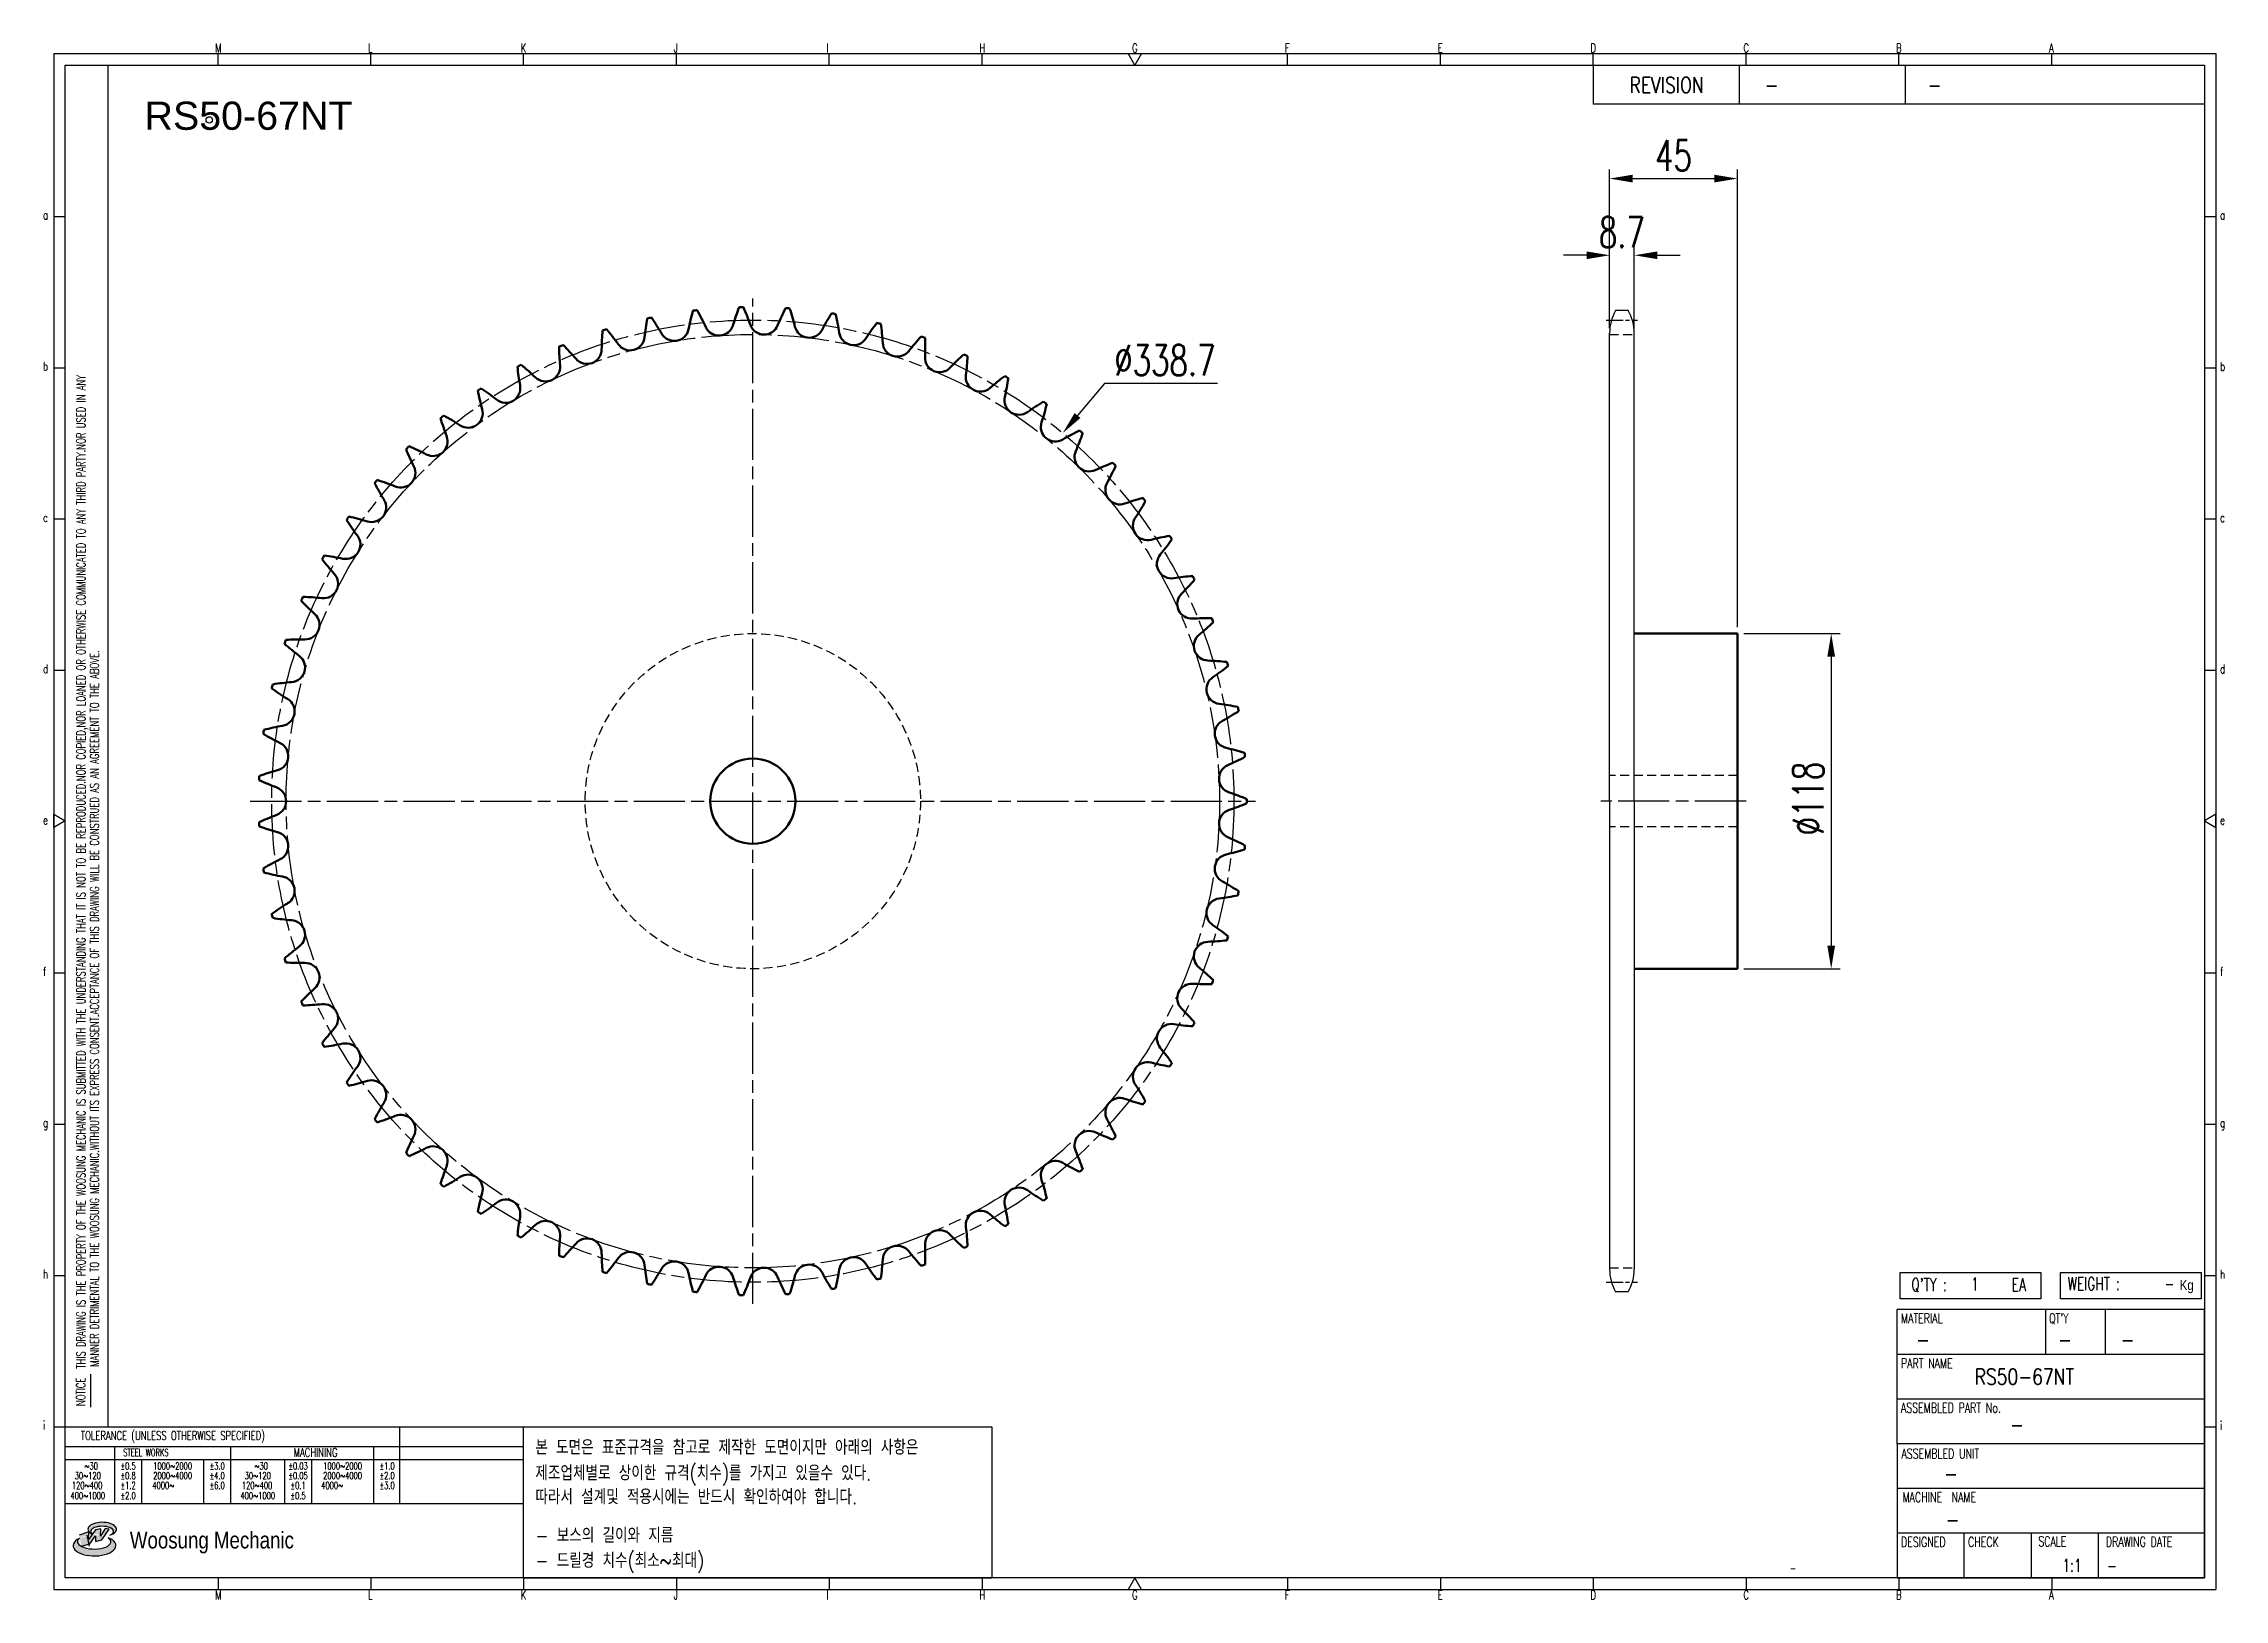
# Model space of a CAD drawing. Header units: millimetres. Extents: x 8306 to 9073, y 4748 to 5296.
import ezdxf
from ezdxf.enums import TextEntityAlignment as Align

# ---------------------------------------------------------------- set-up
doc = ezdxf.new("R2010")
doc.units = ezdxf.units.MM
for name, pattern in [('AM_ISO08W050', [18, 12, -1.5, 3, -1.5]), ('AM_ISO08W050x2', [9, 6, -0.75, 1.5, -0.75]), ('HIDDEN', [9.525, 6.35, -3.175])]:
    doc.linetypes.add(name, pattern=pattern)
for name, color, linetype, lineweight in [('20', 7, 'Continuous', 50), ('22', 30, 'AM_ISO08W050', 25), ('23', 40, 'AM_ISO08W050', 25), ('VIS', 7, 'Continuous', 50)]:
    doc.layers.add(name, color=color, linetype=linetype, lineweight=lineweight)
for name, color, linetype in [('HL', 2, 'HIDDEN'), ('S-DIM', 7, 'Continuous'), ('TITLE', 7, 'Continuous'), ('도면레이아웃', 7, 'Continuous')]:
    doc.layers.add(name, color=color, linetype=linetype)
doc.styles.add('HAN', font='ROMANS.shx', dxfattribs={"width": 0.7, "bigfont": 'whgtxt.shx'})
doc.styles.add('HKD_ST2', font='romans.shx', dxfattribs={"width": 0.7, "height": 4, "bigfont": '@extfont2.shx'})
doc.styles.add('HSG', font='SIMPLEX.shx', dxfattribs={"width": 0.7, "bigfont": 'HSG.shx'})
doc.styles.add('ROMANS', font='romans.shx', dxfattribs={"width": 0.7, "bigfont": 'whgtxt.shx'})
doc.styles.add('SLDTEXTSTYLE4', font='arial.ttf', dxfattribs={"width": 0.8})
doc.styles.get("Standard").update_dxf_attribs({"font": 'arial.ttf'})
doc.dimstyles.new('APP23', dxfattribs={"dimscale": 4.5, "dimtxt": 2.4, "dimasz": 1.8, "dimexe": 0.7, "dimexo": 0.5, "dimgap": 0.6, "dimtad": 1, "dimtoh": 1, "dimdec": 1, "dimrnd": 0.01, "dimzin": 9, "dimdsep": 46, "dimtxsty": 'HSG', "dimcen": 0, "dimclrd": 1, "dimclre": 1, "dimclrt": 256, "dimazin": 2, "dimtp": 1, "dimtm": 1, "dimtfac": 0.5, "dimtdec": 1, "dimtix": 1, "dimtofl": 0, "dimtmove": 0, "dimatfit": 3, "dimfxl": 0, "dimtvp": 1, "dimtolj": 2, "dimlwd": -1, "dimlwe": -1, "dimarcsym": 0})

# ---------------------------------------------------------------- blocks, each defined once
blk = doc.blocks.new('SUYWSHJH')
at = {"layer": '도면레이아웃'}
h = blk.add_hatch(color=10, dxfattribs=at)
h.paths.add_polyline_path([(1.544, 35.177), (1.554, 34.966), (1.779, 35.034), (2.054, 35.422), (1.908, 35.446), (1.728, 35.167), (1.741, 35.439), (1.547, 35.405), (1.292, 35.041), (1.295, 35.33), (0.943, 35.208), (1.03, 34.8), (1.336, 34.885)])
edge = h.paths.add_edge_path()
edge.add_ellipse((1.795, 35.421), major_axis=(-0.53, 0), ratio=0.487785, start_angle=122.36065, end_angle=403.39574)
edge.add_line((1.411, 35.244), (1.419, 35.261))
edge.add_ellipse((1.798, 35.344), major_axis=(-0.423, 0), ratio=0.444396, start_angle=131.58977, end_angle=386.19408, ccw=False)
edge = h.paths.add_edge_path()
edge.add_ellipse((1.512, 34.815), major_axis=(-0.793, 0), ratio=0.480113, start_angle=314.67633, end_angle=590.85213)
edge.add_ellipse((1.501, 34.958), major_axis=(-0.62, 0), ratio=0.43311, start_angle=331.7024, end_angle=574.42495, ccw=False)
for p, q in [((0, 90.118), (80.15, 90.118)), ((0, 90.118), (0, 33.191)), ((6.089, 89.693), (6.089, 90.118)), ((11.753, 89.693), (11.753, 90.118)), ((17.418, 89.693), (17.418, 90.118)), ((23.082, 89.693), (23.082, 90.118)), ((28.746, 89.693), (28.746, 90.118)), ((34.411, 89.693), (34.411, 90.118)), ((45.739, 89.693), (45.739, 90.118)), ((51.404, 89.693), (51.404, 90.118)), ((57.068, 89.693), (57.068, 90.118)), ((62.732, 89.693), (62.732, 90.118)), ((68.397, 89.693), (68.397, 90.118)), ((74.061, 89.693), (74.061, 90.118)), ((80.15, 90.118), (80.15, 33.191)), ((0, 84.085), (0.425, 84.085)), ((79.725, 84.085), (80.15, 84.085)), ((0, 78.478), (0.425, 78.478)), ((79.725, 78.478), (80.15, 78.478)), ((0, 72.87), (0.425, 72.87)), ((79.725, 72.87), (80.15, 72.87)), ((0, 67.262), (0.425, 67.262)), ((79.725, 67.262), (80.15, 67.262)), ((0, 56.047), (0.425, 56.047)), ((79.725, 56.047), (80.15, 56.047)), ((0, 50.439), (0.425, 50.439)), ((79.725, 50.439), (80.15, 50.439)), ((0, 44.832), (0.425, 44.832)), ((79.725, 44.832), (80.15, 44.832)), ((1.377, 39.947), (1.377, 41.174)), ((0, 39.224), (0.425, 39.224)), ((79.725, 39.224), (80.15, 39.224)), ((0, 33.191), (80.15, 33.191)), ((6.089, 33.616), (6.089, 33.191)), ((11.753, 33.616), (11.753, 33.191)), ((17.418, 33.616), (17.418, 33.191)), ((23.082, 33.616), (23.082, 33.191)), ((28.746, 33.616), (28.746, 33.191)), ((34.411, 33.616), (34.411, 33.191)), ((45.739, 33.616), (45.739, 33.191)), ((51.404, 33.616), (51.404, 33.191)), ((57.068, 33.616), (57.068, 33.191)), ((62.732, 33.616), (62.732, 33.191)), ((68.397, 33.616), (68.397, 33.191)), ((74.061, 33.616), (74.061, 33.191))]:
    blk.add_line(p, q)
at = {"color": 2}
for p, q in [((2.017, 39.224), (2.017, 89.693)), ((0.425, 39.224), (17.418, 39.224)), ((12.816, 39.224), (12.816, 36.382)), ((17.418, 33.616), (17.418, 39.224)), ((0.425, 38.487), (17.418, 38.487)), ((0.425, 38.012), (17.418, 38.012)), ((2.257, 38.487), (2.257, 36.382)), ((3.257, 38.012), (3.257, 36.382)), ((5.557, 38.012), (5.557, 36.382)), ((6.557, 38.5), (6.557, 36.382)), ((8.557, 38.012), (8.557, 36.382)), ((9.557, 38.026), (9.557, 36.382)), ((11.857, 38.487), (11.857, 36.382)), ((0.425, 36.382), (17.418, 36.382))]:
    blk.add_line(p, q, dxfattribs=at)
at = {"color": 6, "ltscale": 0.5}
for p, q in [((57.068, 89.693), (57.068, 88.246)), ((62.47, 89.693), (62.47, 88.246)), ((68.635, 89.693), (68.635, 88.246)), ((79.725, 88.246), (57.068, 88.246)), ((68.336, 38.59), (68.336, 43.563)), ((79.725, 43.563), (68.336, 43.563)), ((73.827, 43.563), (73.827, 41.905)), ((76.037, 43.563), (76.037, 41.905)), ((79.725, 38.59), (79.725, 43.563)), ((79.725, 41.905), (68.336, 41.905)), ((79.725, 40.248), (68.336, 40.248)), ((68.336, 38.59), (68.336, 33.616)), ((79.725, 38.59), (68.336, 38.59)), ((79.725, 33.616), (79.725, 38.59)), ((79.725, 36.932), (68.336, 36.932)), ((79.725, 35.274), (68.336, 35.274)), ((70.822, 33.616), (70.822, 35.274)), ((73.309, 33.616), (73.309, 35.274)), ((75.796, 33.616), (75.796, 35.274)), ((68.336, 33.616), (79.725, 33.616))]:
    blk.add_line(p, q, dxfattribs=at)
for points in [[(40.075, 89.693), (39.83, 90.118), (40.32, 90.118)], [(0.425, 89.693), (79.725, 89.693), (79.725, 33.616), (0.425, 33.616)], [(0.425, 61.679), (0, 61.433), (0, 61.924)], [(79.725, 61.679), (80.15, 61.433), (80.15, 61.924)], [(40.075, 33.616), (39.83, 33.191), (40.32, 33.191)]]:
    blk.add_lwpolyline(points, close=True)
at = {"layer": 'TITLE', "color": 20}
for p, q in [((68.449, 43.961), (68.449, 44.936)), ((68.449, 44.936), (73.654, 44.936)), ((73.654, 44.936), (73.654, 43.961)), ((74.39, 43.961), (74.39, 44.936)), ((74.39, 44.936), (79.595, 44.936)), ((79.595, 44.936), (79.595, 43.961)), ((73.654, 43.961), (68.449, 43.961)), ((79.595, 43.961), (74.39, 43.961))]:
    blk.add_line(p, q, dxfattribs=at)
at = {"layer": '도면레이아웃'}
for p, q in [((1.295, 35.33), (0.943, 35.208)), ((1.03, 34.8), (1.336, 34.885)), ((1.224, 35.208), (1.311, 34.8)), ((1.224, 35.208), (1.224, 35.208)), ((1.547, 35.405), (1.292, 35.041)), ((1.292, 35.041), (1.295, 35.33)), ((1.336, 34.885), (1.544, 35.177)), ((1.419, 35.261), (1.411, 35.244)), ((1.544, 35.177), (1.554, 34.966)), ((1.741, 35.439), (1.547, 35.405)), ((1.554, 34.966), (1.779, 35.034)), ((1.908, 35.446), (1.728, 35.167)), ((1.728, 35.167), (1.741, 35.439)), ((1.779, 35.034), (2.054, 35.422)), ((2.054, 35.422), (1.908, 35.446))]:
    blk.add_line(p, q, dxfattribs=at)
for centre, major_axis, ratio, start_param, end_param in [((1.795, 35.421), (-0.53, 0), 0.487785, 2.135596, 7.040584), ((1.512, 34.815), (-0.793, 0), 0.480113, 5.492138, 10.312315), ((1.501, 34.958), (-0.62, 0), 0.43311, 5.789299, 10.025607), ((1.798, 35.344), (-0.423, 0), 0.444396, 2.296675, 6.740358)]:
    blk.add_ellipse(centre, major_axis=major_axis, ratio=ratio, start_param=start_param, end_param=end_param, dxfattribs=at)
at = {"color": 4, "style": 'HKD_ST2', "width": 0.7}
for s, p in [('M', (5.988, 90.164)), ('L', (11.652, 90.164)), ('K', (17.316, 90.164)), ('J', (22.981, 90.164)), ('I', (28.645, 90.164)), ('H', (34.309, 90.164)), ('G', (39.974, 90.164)), ('F', (45.638, 90.164)), ('E', (51.302, 90.164)), ('D', (56.967, 90.164)), ('C', (62.631, 90.164)), ('B', (68.295, 90.164)), ('A', (73.96, 90.164)), ('a', (-0.395, 83.976)), ('a', (80.305, 83.97)), ('b', (-0.395, 78.368)), ('b', (80.305, 78.362)), ('c', (-0.395, 72.76)), ('c', (80.305, 72.754)), ('d', (-0.395, 67.153)), ('d', (80.305, 67.147)), ('e', (-0.395, 61.545)), ('e', (80.305, 61.539)), ('f', (-0.395, 55.937)), ('f', (80.305, 55.931)), ('g', (-0.395, 50.33)), ('g', (80.305, 50.324)), ('h', (-0.395, 44.722)), ('h', (80.305, 44.716)), ('i', (-0.395, 39.114)), ('i', (80.305, 39.108)), ('M', (5.988, 32.824)), ('L', (11.652, 32.824)), ('K', (17.316, 32.824)), ('J', (22.981, 32.824)), ('I', (28.645, 32.824)), ('H', (34.309, 32.824)), ('G', (39.974, 32.824)), ('F', (45.638, 32.824)), ('E', (51.302, 32.824)), ('D', (56.967, 32.824)), ('C', (62.631, 32.824)), ('B', (68.295, 32.824)), ('A', (73.96, 32.824))]:
    blk.add_text(s, height=0.326, dxfattribs=at).set_placement(p)
for s, height, style, width, p in [('REVISION', 0.5806, 'HAN', 0.8, (58.415, 88.664)), ('-', 0.581, 'HAN', 0.8, (63.426, 88.664)), ('-', 0.581, 'HAN', 0.8, (69.468, 88.664)), ("Q'TY : ", 0.4746, 'HKD_ST2', 0.7, (68.857, 44.253)), ('1', 0.475, 'HKD_ST2', 0.7, (71.071, 44.275)), ('EA', 0.4746, 'HKD_ST2', 0.7, (72.578, 44.253)), ('WEIGHT : ', 0.4746, 'HKD_ST2', 0.7, (74.65, 44.286)), ('-', 0.581, 'HAN', 0.8, (69.029, 42.157)), ('-', 0.581, 'HAN', 0.8, (74.289, 42.157)), ('-', 0.581, 'HAN', 0.8, (76.623, 42.157)), ('-', 0.581, 'HAN', 0.8, (72.515, 39.013)), ('-', 0.581, 'HAN', 0.8, (70.067, 37.189)), ('-', 0.581, 'HAN', 0.8, (70.126, 35.48)), ('1:1', 0.4746, 'HKD_ST2', 0.7, (74.458, 33.848)), ('-', 0.475, 'HKD_ST2', 0.7, (76.112, 33.837))]:
    blk.add_text(s, height=height, dxfattribs=dict(style=style, width=width)).set_placement(p)
at = {"color": 6, "style": 'HKD_ST2', "width": 0.7}
for s, p in [(' THIS DRAWING IS THE PROPERTY OF THE WOOSUNG MECHANIC IS SUBMITTED WITH THE UNDERSTANDING THAT IT IS NOT TO BE REPRODUCED.NOR COPIED,NOR LOANED OR OTHERWISE COMMUNICATED TO ANY THIRD PARTY.NOR USED IN ANY', (1.173, 41.217)), ('MANNER DETRIMENTAL TO THE WOOSUNG MECHANIC.WITHOUT ITS EXPRESS CONSENT.ACCEPTANCE OF THIS DRAWING WILL BE CONSTRUED AS AN AGREEMENT TO THE ABOVE.', (1.672, 41.447))]:
    blk.add_text(s, height=0.326266, rotation=90, dxfattribs=at).set_placement(p)
at = {"style": 'HKD_ST2', "width": 0.7}
blk.add_text('-', height=0.475, dxfattribs=at).set_placement((78.613, 44.286), align=Align.RIGHT)
at = {"color": 4, "style": 'HKD_ST2', "width": 0.7}
for s, height, p in [('MATERIAL', 0.3651, (68.474, 43.425)), ("QT'Y", 0.3651, (73.965, 43.425)), ('PART NAME', 0.3651, (68.474, 41.756)), ('ASSEMBLED PART No.', 0.36511, (68.474, 40.109)), ('ASSEMBLED UNIT', 0.36511, (68.49, 38.408)), ('MACHINE  NAME', 0.36511, (68.532, 36.794)), ('DESIGNED', 0.3651, (68.474, 35.136)), ('CHECK', 0.3651, (70.961, 35.136)), ('SCALE', 0.3651, (73.566, 35.153)), ('DRAWING DATE', 0.36511, (76.071, 35.141))]:
    blk.add_text(s, height=height, dxfattribs=at).set_placement(p, align=Align.TOP_LEFT)
at = {"style": 'HKD_ST2', "width": 0.7}
blk.add_text('NOTICE', height=0.3263, rotation=90, dxfattribs=at).set_placement((1.163, 39.988))
for s, height, style, width, p in [('TOLERANCE (UNLESS OTHERWISE SPECIFIED)', 0.32627, 'HKD_ST2', 0.7, (4.417, 38.896)), ('-', 0.326, 'ROMANS', 0.65, (64.469, 33.975))]:
    blk.add_text(s, height=height, dxfattribs=dict(style=style, width=width)).set_placement(p, align=Align.MIDDLE_CENTER)
at = {"color": 4, "style": 'HKD_ST2', "width": 0.7}
for s, height, p in [('STEEL WORKS', 0.26101, (3.416, 38.268)), ('MACHINING', 0.3263, (9.707, 38.27)), ('%%P0.5', 0.261, (2.757, 37.762)), ('%%P0.8', 0.261, (2.757, 37.411)), ('%%P3.0', 0.261, (6.057, 37.762)), ('%%P4.0', 0.261, (6.057, 37.411)), ('%%P0.03', 0.261, (9.057, 37.762)), ('%%P0.05', 0.261, (9.057, 37.411)), ('%%P1.0', 0.261, (12.357, 37.762)), ('%%P2.0', 0.261, (12.357, 37.411)), ('%%P1.2', 0.261, (2.757, 37.045)), ('%%P2.0', 0.261, (2.757, 36.67)), ('%%P6.0', 0.261, (6.057, 37.045)), ('%%P0.1', 0.261, (9.057, 37.045)), ('%%P0.5', 0.261, (9.057, 36.67)), ('%%P3.0', 0.261, (12.357, 37.045))]:
    blk.add_text(s, height=height, dxfattribs=at).set_placement(p, align=Align.MIDDLE)
for s, height, p in [('30%%126120', 0.261, (1.263, 37.411)), ('%%12630', 0.261, (1.389, 37.762)), ('2000%%1264000', 0.26101, (4.407, 37.411)), ('1000%%1262000', 0.26101, (4.407, 37.762)), ('30%%126120', 0.261, (7.563, 37.411)), ('%%12630', 0.261, (7.689, 37.762)), ('2000%%1264000', 0.26101, (10.707, 37.411)), ('1000%%1262000', 0.26101, (10.707, 37.762)), ('400%%1261000', 0.26101, (1.263, 36.67)), ('120%%126400', 0.26101, (1.237, 37.045)), ('4000%%126', 0.261, (4.061, 37.045)), ('400%%1261000', 0.26101, (7.563, 36.67)), ('120%%126400', 0.26101, (7.537, 37.045)), ('4000%%126', 0.261, (10.321, 37.045))]:
    blk.add_text(s, height=height, dxfattribs=at).set_placement(p, align=Align.MIDDLE_CENTER)
at = {"color": 1, "style": 'SLDTEXTSTYLE4', "width": 0.8}
blk.add_text('Woosung Mechanic', height=0.61957, dxfattribs=at).set_placement((2.822, 34.711))
at = {"layer": 'TITLE', "width": 0.8}
blk.add_text('Kg', height=0.3789, dxfattribs=at).set_placement((78.807, 44.286))
blk = doc.blocks.new('*D2')
at = {"layer": 'Defpoints', "color": 0, "transparency": 16777216}
for p in [(8664.58, 5158.76), (8446.45, 4899.66)]:
    blk.add_point(p, dxfattribs=at)
at = {"layer": 'S-DIM', "color": 1, "transparency": 16777216}
for p, q in [((8679.32, 5176.27), (8669.79, 5164.95)), ((8719.1, 5176.27), (8679.32, 5176.27))]:
    blk.add_line(p, q, dxfattribs=at)
blk.add_solid([(8668.76, 5165.82), (8670.82, 5164.08), (8664.58, 5158.76)], dxfattribs=at)
at = {"layer": 'S-DIM', "transparency": 16777216, "insert": (8700.56, 5184.37), "char_height": 10.8, "attachment_point": 5, "style": 'HSG'}
blk.add_mtext('\\A2;∅338.7', dxfattribs=at)
blk = doc.blocks.new('*D3')
at = {"layer": 'Defpoints', "color": 0, "transparency": 16777216}
for p in [(8865.76, 5221.34), (8857.06, 5193.47), (8865.76, 5193.47)]:
    blk.add_point(p, dxfattribs=at)
at = {"layer": 'S-DIM', "color": 1, "transparency": 16777216}
for p, q in [((8848.96, 5221.34), (8840.86, 5221.34)), ((8857.06, 5195.72), (8857.06, 5224.49)), ((8865.76, 5195.72), (8865.76, 5224.49)), ((8873.86, 5221.34), (8881.96, 5221.34))]:
    blk.add_line(p, q, dxfattribs=at)
for points in [[(8848.96, 5222.69), (8848.96, 5219.99), (8857.06, 5221.34)], [(8873.86, 5222.69), (8873.86, 5219.99), (8865.76, 5221.34)]]:
    blk.add_solid(points, dxfattribs=at)
at = {"layer": 'S-DIM', "transparency": 16777216, "insert": (8861.41, 5229.44), "char_height": 10.8, "attachment_point": 5, "style": 'HSG'}
blk.add_mtext('\\A2;8.7', dxfattribs=at)
blk = doc.blocks.new('*D4')
at = {"layer": 'Defpoints', "color": 0, "transparency": 16777216}
for p in [(8902.06, 5248.34), (8857.06, 5193.47), (8902.06, 5088.21)]:
    blk.add_point(p, dxfattribs=at)
at = {"layer": 'S-DIM', "color": 1, "transparency": 16777216}
for p, q in [((8857.06, 5195.72), (8857.06, 5251.49)), ((8902.06, 5090.46), (8902.06, 5251.49)), ((8865.16, 5248.34), (8893.96, 5248.34))]:
    blk.add_line(p, q, dxfattribs=at)
for points in [[(8865.16, 5249.69), (8865.16, 5246.99), (8857.06, 5248.34)], [(8893.96, 5249.69), (8893.96, 5246.99), (8902.06, 5248.34)]]:
    blk.add_solid(points, dxfattribs=at)
at = {"layer": 'S-DIM', "transparency": 16777216, "insert": (8879.56, 5256.44), "char_height": 10.8, "attachment_point": 5, "style": 'HSG'}
blk.add_mtext('\\A2;45', dxfattribs=at)
blk = doc.blocks.new('*D7')
at = {"layer": 'Defpoints', "color": 0, "transparency": 16777216}
for p in [(8902.06, 5088.21), (8902.06, 4970.21), (8935.07, 4970.21)]:
    blk.add_point(p, dxfattribs=at)
at = {"layer": 'S-DIM', "color": 1, "transparency": 16777216}
for p, q in [((8904.31, 5088.21), (8938.22, 5088.21)), ((8935.07, 5080.11), (8935.07, 4978.31)), ((8904.31, 4970.21), (8938.22, 4970.21))]:
    blk.add_line(p, q, dxfattribs=at)
for points in [[(8933.72, 5080.11), (8936.42, 5080.11), (8935.07, 5088.21)], [(8933.72, 4978.31), (8936.42, 4978.31), (8935.07, 4970.21)]]:
    blk.add_solid(points, dxfattribs=at)
at = {"layer": 'S-DIM', "transparency": 16777216, "insert": (8926.97, 5030.14), "char_height": 10.8, "attachment_point": 5, "rotation": 90, "style": 'HSG'}
blk.add_mtext('\\A2;%%c118', dxfattribs=at)

msp = doc.modelspace()

# ---------------------------------------------------------------- linework, layer by layer
for p, q in [((8863.64, 5201.86), (8859.19, 5201.86)), ((8857.06, 5029.21), (8857.06, 5193.93)), ((8865.76, 5029.21), (8865.76, 5193.93)), ((8857.06, 5029.21), (8857.06, 4864.49)), ((8865.76, 5029.21), (8865.76, 4864.49)), ((8863.64, 4856.56), (8859.19, 4856.56))]:
    msp.add_line(p, q)
at = {"color": 4}
msp.add_lwpolyline([(8474.83, 4809.04), (8639.67, 4809.04), (8639.67, 4755.79), (8474.83, 4755.79)], close=True, dxfattribs=at)
msp.add_circle((8364.19, 5268.96), 1.15)
for centre, start, end in [((8872.94, 5193.93), 150, 180), ((8849.89, 5193.93), 0, 30), ((8872.94, 4864.49), 180, 210), ((8849.89, 4864.49), 330, 0)]:
    msp.add_arc(centre, 15.87, start, end)
at = {"layer": '20'}
msp.add_circle((8555.51, 5029.21), 15, dxfattribs=at)
for centre, radius, start, end in [((8601.09, 5183.83), 84.12, 169.53321, 174.10448), ((8555.51, 5029.21), 173.92, 101.84739, 102.33171), ((8450.6, 5151.6), 84.12, 30.07463, 34.6459), ((8615.37, 5178.89), 84.12, 164.16007, 168.73134), ((8555.51, 5029.21), 173.92, 96.47426, 96.95858), ((8462.52, 5160.89), 84.12, 24.70149, 29.27277), ((8543.61, 5198.19), 5.13, 204.70149, 343.35821), ((8629.12, 5172.62), 84.12, 158.78694, 163.35821), ((8555.51, 5029.21), 173.92, 91.10113, 91.58544), ((8475.26, 5169.02), 84.12, 19.32836, 23.89963), ((8559.48, 5198.56), 5.13, 199.32836, 337.98507), ((8642.23, 5165.1), 84.12, 153.4138, 157.98507), ((8555.51, 5029.21), 173.92, 85.72799, 86.21231), ((8488.7, 5175.92), 84.12, 13.95522, 18.5265), ((8654.57, 5156.38), 84.12, 148.04067, 152.61194), ((8555.51, 5029.21), 173.92, 80.35486, 80.83917), ((8502.73, 5181.53), 84.12, 8.58209, 13.15336), ((8666.05, 5146.55), 84.12, 142.66753, 147.23881), ((8555.51, 5029.21), 173.92, 74.98172, 75.46604), ((8517.23, 5185.8), 84.12, 3.20896, 7.78023), ((8555.51, 5029.21), 173.92, 112.59366, 113.07798), ((8571.46, 5189.62), 84.12, 180.27947, 184.85075), ((8429.62, 5129.89), 84.12, 40.8209, 45.39217), ((8586.41, 5187.42), 84.12, 174.90634, 179.47761), ((8555.51, 5029.21), 173.92, 107.22053, 107.70484), ((8439.6, 5141.24), 84.12, 35.44776, 40.01903), ((8512.31, 5193), 5.13, 215.44776, 354.10448), ((8527.84, 5196.33), 5.13, 210.07463, 348.73134), ((8575.32, 5197.44), 5.13, 193.95522, 332.61194), ((8590.99, 5194.85), 5.13, 188.58209, 327.23881), ((8606.34, 5190.8), 5.13, 183.20896, 321.86567), ((8676.55, 5135.68), 84.12, 137.2944, 141.86567), ((8555.51, 5029.21), 173.92, 69.60859, 70.0929), ((8532.06, 5188.7), 84.12, 357.83582, 2.40709), ((8555.51, 5029.21), 173.92, 117.9668, 118.45111), ((8556.37, 5190.41), 84.12, 185.65261, 190.22388), ((8420.74, 5117.66), 84.12, 46.19403, 50.7653), ((8482.53, 5182.07), 5.13, 226.19403, 4.85075), ((8497.16, 5188.24), 5.13, 220.8209, 359.47761), ((8621.25, 5185.33), 5.13, 177.83582, 316.49254), ((8685.99, 5123.88), 84.12, 131.92126, 136.49254), ((8555.51, 5029.21), 173.92, 64.23545, 64.71977), ((8547.1, 5190.19), 84.12, 352.46269, 357.03396), ((8555.51, 5029.21), 173.92, 123.33993, 123.82425), ((8541.27, 5189.78), 84.12, 191.02574, 195.59701), ((8413.05, 5104.65), 84.12, 51.56716, 56.13844), ((8468.53, 5174.57), 5.13, 231.56716, 10.22388), ((8635.58, 5178.49), 5.13, 172.46269, 311.1194), ((8694.28, 5111.25), 84.12, 126.54813, 131.1194), ((8555.51, 5029.21), 173.92, 58.86232, 59.34664), ((8562.21, 5190.27), 84.12, 347.08955, 351.66082), ((8455.3, 5165.78), 5.13, 236.9403, 15.59701), ((8649.21, 5170.33), 5.13, 167.08955, 305.74627), ((8701.35, 5097.89), 84.12, 121.175, 125.74627), ((8577.26, 5188.94), 84.12, 341.71642, 346.28769), ((8555.51, 5029.21), 173.92, 53.48918, 53.9735), ((8555.51, 5029.21), 173.92, 128.71307, 129.19738), ((8526.3, 5187.74), 84.12, 196.39888, 200.97015), ((8406.61, 5090.98), 84.12, 56.9403, 61.51157), ((8662.01, 5160.94), 5.13, 161.71642, 300.37313), ((8707.14, 5083.93), 84.12, 115.80186, 120.37313), ((8592.12, 5186.2), 84.12, 336.34328, 340.91456), ((8555.51, 5029.21), 173.92, 48.11605, 48.60037), ((8555.51, 5029.21), 173.92, 134.0862, 134.57052), ((8511.58, 5184.31), 84.12, 201.77201, 206.34328), ((8401.48, 5076.76), 84.12, 62.31343, 66.88471), ((8442.95, 5155.8), 5.13, 242.31343, 20.97015), ((8673.88, 5150.39), 5.13, 156.34328, 295), ((8431.59, 5144.7), 5.13, 247.68657, 26.34328), ((8711.6, 5069.49), 84.12, 110.42873, 115), ((8606.66, 5182.08), 84.12, 330.97015, 335.54142), ((8555.51, 5029.21), 173.92, 42.74292, 43.22723), ((8421.32, 5132.59), 5.13, 253.0597, 31.71642), ((8555.51, 5029.21), 173.92, 139.45933, 139.94365), ((8497.25, 5179.52), 84.12, 207.14515, 211.71642), ((8397.71, 5062.13), 84.12, 67.68657, 72.25784), ((8684.71, 5138.77), 5.13, 150.97015, 289.62687), ((8714.69, 5054.7), 84.12, 105.05559, 109.62687), ((8555.51, 5029.21), 173.92, 37.36978, 37.8541), ((8555.51, 5029.21), 173.92, 144.83247, 145.31679), ((8483.43, 5173.4), 84.12, 212.51828, 217.08955), ((8395.32, 5047.21), 84.12, 73.0597, 77.63097), ((8694.4, 5126.19), 5.13, 145.59701, 284.25373), ((8620.75, 5176.62), 84.12, 325.59701, 330.16829), ((8412.23, 5119.57), 5.13, 258.43284, 37.08955), ((8716.37, 5039.68), 84.12, 99.68246, 104.25373), ((8634.27, 5169.86), 84.12, 320.22388, 324.79515), ((8555.51, 5029.21), 173.92, 31.99665, 32.48096), ((8555.51, 5029.21), 173.92, 150.2056, 150.68992), ((8470.25, 5166.02), 84.12, 217.89141, 222.46269), ((8394.34, 5032.13), 84.12, 78.43284, 83.00411), ((8702.87, 5112.76), 5.13, 140.22388, 278.8806), ((8404.4, 5105.76), 5.13, 263.80597, 42.46269), ((8716.65, 5024.57), 84.12, 94.30932, 98.8806), ((8647.1, 5161.87), 84.12, 314.85075, 319.42202), ((8555.51, 5029.21), 173.92, 26.62351, 27.10783), ((8555.51, 5029.21), 173.92, 155.57874, 156.06305), ((8457.81, 5157.43), 84.12, 223.26455, 227.83582), ((8394.77, 5017.03), 84.12, 83.80597, 88.37724), ((8710.04, 5098.59), 5.13, 134.85075, 273.50746), ((8397.9, 5091.27), 5.13, 269.1791, 47.83582), ((8715.51, 5009.5), 84.12, 88.93619, 93.50746), ((8659.12, 5152.71), 84.12, 309.47761, 314.04888), ((8555.51, 5029.21), 173.92, 21.25038, 21.7347), ((8555.51, 5029.21), 173.92, 160.95187, 161.43619), ((8446.23, 5147.72), 84.12, 228.63768, 233.20896), ((8396.62, 5002.03), 84.12, 89.1791, 93.75038), ((8715.86, 5083.82), 5.13, 129.47761, 268.13433), ((8392.78, 5076.24), 5.13, 274.55224, 53.20896), ((8712.96, 4994.61), 84.12, 83.56306, 88.13433), ((8670.23, 5142.47), 84.12, 304.10448, 308.67575), ((8555.51, 5029.21), 173.92, 15.87724, 16.36156), ((8555.51, 5029.21), 173.92, 166.32501, 166.80932), ((8435.62, 5136.97), 84.12, 234.01082, 238.58209), ((8399.86, 4987.27), 84.12, 94.55224, 99.12351), ((8720.27, 5068.56), 5.13, 124.10448, 262.76119), ((8389.09, 5060.8), 5.13, 279.92537, 58.58209), ((8709.03, 4980.02), 84.12, 78.18992, 82.76119), ((8680.33, 5131.23), 84.12, 298.73134, 303.30262), ((8555.51, 5029.21), 173.92, 10.50411, 10.98843), ((8555.51, 5029.21), 173.92, 171.69814, 172.18246), ((8426.05, 5125.26), 84.12, 239.38395, 243.95522), ((8404.47, 4972.88), 84.12, 99.92537, 104.49665), ((8723.23, 5052.96), 5.13, 118.73134, 257.38806), ((8386.86, 5045.07), 5.13, 285.29851, 63.95522), ((8703.74, 4965.86), 84.12, 72.81679, 77.38806), ((8689.33, 5119.09), 84.12, 293.35821, 297.92948), ((8555.51, 5029.21), 173.92, 5.13098, 5.61529), ((8555.51, 5029.21), 173.92, 177.07127, 177.55559), ((8417.63, 5112.72), 84.12, 244.75709, 249.32836), ((8410.41, 4958.98), 84.12, 105.29851, 109.86978), ((8724.72, 5037.15), 5.13, 113.35821, 252.01493), ((8386.12, 5029.21), 5.13, 290.67164, 69.32836), ((8697.16, 4952.26), 84.12, 67.44365, 72.01493), ((8697.16, 5106.16), 84.12, 287.98507, 292.55635), ((8555.51, 5029.21), 173.92, 359.75784, 0.24216), ((8417.63, 4945.7), 84.12, 110.67164, 115.24291), ((8555.51, 5029.21), 173.92, 182.44441, 182.92873), ((8410.41, 5099.44), 84.12, 250.13022, 254.70149), ((8724.72, 5021.27), 5.13, 107.98507, 246.64179), ((8386.86, 5013.35), 5.13, 296.04478, 74.70149), ((8689.33, 4939.33), 84.12, 62.07052, 66.64179), ((8555.51, 5029.21), 173.92, 354.38471, 354.86902), ((8426.05, 4933.16), 84.12, 116.04478, 120.61605), ((8555.51, 5029.21), 173.92, 187.81754, 188.30186), ((8723.23, 5005.46), 5.13, 102.61194, 241.26866), ((8703.74, 5092.56), 84.12, 282.61194, 287.18321), ((8404.47, 5085.54), 84.12, 255.50335, 260.07463), ((8389.09, 4997.63), 5.13, 301.41791, 80.07463), ((8680.33, 4927.19), 84.12, 56.69738, 61.26866), ((8555.51, 5029.21), 173.92, 349.01157, 349.49589), ((8435.62, 4921.46), 84.12, 121.41791, 125.98918), ((8555.51, 5029.21), 173.92, 193.19068, 193.67499), ((8720.27, 4989.86), 5.13, 97.23881, 235.89552), ((8709.03, 5078.4), 84.12, 277.23881, 281.81008), ((8399.86, 5071.15), 84.12, 260.87649, 265.44776), ((8392.78, 4982.18), 5.13, 306.79104, 85.44776), ((8670.23, 4915.95), 84.12, 51.32425, 55.89552), ((8555.51, 5029.21), 173.92, 343.63844, 344.12276), ((8446.23, 4910.7), 84.12, 126.79104, 131.36232), ((8715.86, 4974.6), 5.13, 91.86567, 230.52239), ((8712.96, 5063.81), 84.12, 271.86567, 276.43694), ((8555.51, 5029.21), 173.92, 198.56381, 199.04813), ((8396.62, 5056.39), 84.12, 266.24962, 270.8209), ((8397.9, 4967.15), 5.13, 312.16418, 90.8209), ((8659.12, 4905.71), 84.12, 45.95112, 50.52239), ((8457.81, 4900.99), 84.12, 132.16418, 136.73545), ((8555.51, 5029.21), 173.92, 203.93695, 204.42126), ((8710.04, 4959.83), 5.13, 86.49254, 225.14925), ((8715.51, 5048.92), 84.12, 266.49254, 271.06381), ((8555.51, 5029.21), 173.92, 338.2653, 338.74962), ((8394.77, 5041.4), 84.12, 271.62276, 276.19403), ((8404.4, 4952.66), 5.13, 317.53731, 96.19403), ((8647.1, 4896.55), 84.12, 40.57798, 45.14925), ((8555.51, 5029.21), 173.92, 332.89217, 333.37649), ((8470.25, 4892.4), 84.12, 137.53731, 142.10859), ((8555.51, 5029.21), 173.92, 209.31008, 209.7944), ((8394.34, 5026.29), 84.12, 276.99589, 281.56716), ((8412.23, 4938.85), 5.13, 322.91045, 101.56716), ((8702.87, 4945.66), 5.13, 81.1194, 219.77612), ((8716.65, 5033.85), 84.12, 261.1194, 265.69068), ((8483.43, 4885.02), 84.12, 142.91045, 147.48172), ((8694.4, 4932.23), 5.13, 75.74627, 214.40299), ((8716.37, 5018.74), 84.12, 255.74627, 260.31754), ((8634.27, 4888.56), 84.12, 35.20485, 39.77612), ((8555.51, 5029.21), 173.92, 327.51904, 328.00335), ((8555.51, 5029.21), 173.92, 214.68321, 215.16753), ((8395.32, 5011.21), 84.12, 282.36903, 286.9403), ((8421.32, 4925.83), 5.13, 328.28358, 106.9403), ((8620.75, 4881.8), 84.12, 29.83171, 34.40299), ((8497.25, 4878.9), 84.12, 148.28358, 152.85485), ((8684.71, 4919.65), 5.13, 70.37313, 209.02985), ((8714.69, 5003.72), 84.12, 250.37313, 254.94441), ((8555.51, 5029.21), 173.92, 322.1459, 322.63022), ((8555.51, 5029.21), 173.92, 220.05635, 220.54067), ((8397.71, 4996.29), 84.12, 287.74216, 292.31343), ((8431.59, 4913.72), 5.13, 333.65672, 112.31343), ((8673.88, 4908.03), 5.13, 65, 203.65672), ((8711.6, 4988.93), 84.12, 245, 249.57127), ((8606.66, 4876.34), 84.12, 24.45858, 29.02985), ((8511.58, 4874.11), 84.12, 153.65672, 158.22799), ((8555.51, 5029.21), 173.92, 225.42948, 225.9138), ((8401.48, 4981.66), 84.12, 293.11529, 297.68657), ((8442.95, 4902.62), 5.13, 339.02985, 117.68657), ((8592.12, 4872.22), 84.12, 19.08544, 23.65672), ((8555.51, 5029.21), 173.92, 316.77277, 317.25708), ((8526.3, 4870.68), 84.12, 159.02985, 163.60112), ((8455.3, 4892.64), 5.13, 344.40299, 123.0597), ((8662.01, 4897.48), 5.13, 59.62687, 198.28358), ((8707.14, 4974.49), 84.12, 239.62687, 244.19814), ((8555.51, 5029.21), 173.92, 311.39963, 311.88395), ((8555.51, 5029.21), 173.92, 230.80262, 231.28693), ((8406.61, 4967.44), 84.12, 298.48843, 303.0597), ((8541.27, 4868.64), 84.12, 164.40299, 168.97426), ((8649.21, 4888.09), 5.13, 54.25373, 192.91045), ((8701.35, 4960.53), 84.12, 234.25373, 238.825), ((8577.26, 4869.48), 84.12, 13.71231, 18.28358), ((8555.51, 5029.21), 173.92, 236.17575, 236.66007), ((8413.05, 4953.77), 84.12, 303.86156, 308.43284), ((8468.53, 4883.85), 5.13, 349.77612, 128.43284), ((8556.37, 4868.01), 84.12, 169.77612, 174.34739), ((8635.58, 4879.94), 5.13, 48.8806, 187.53731), ((8694.28, 4947.18), 84.12, 228.8806, 233.45187), ((8562.21, 4868.15), 84.12, 8.33918, 12.91045), ((8555.51, 5029.21), 173.92, 306.0265, 306.51082), ((8555.51, 5029.21), 173.92, 241.54889, 242.0332), ((8420.74, 4940.76), 84.12, 309.2347, 313.80597), ((8482.53, 4876.35), 5.13, 355.14925, 133.80597), ((8571.46, 4868.8), 84.12, 175.14925, 179.72053), ((8497.16, 4870.18), 5.13, 0.52239, 139.1791), ((8621.25, 4873.09), 5.13, 43.50746, 182.16418), ((8685.99, 4934.54), 84.12, 223.50746, 228.07874), ((8547.1, 4868.23), 84.12, 2.96604, 7.53731), ((8555.51, 5029.21), 173.92, 300.65336, 301.13768), ((8555.51, 5029.21), 173.92, 246.92202, 247.40634), ((8429.62, 4928.53), 84.12, 314.60783, 319.1791), ((8586.41, 4871), 84.12, 180.52239, 185.09366), ((8439.6, 4917.18), 84.12, 319.98097, 324.55224), ((8512.31, 4865.42), 5.13, 5.89552, 144.55224), ((8527.84, 4862.09), 5.13, 11.26866, 149.92537), ((8590.99, 4863.57), 5.13, 32.76119, 171.41791), ((8517.23, 4872.62), 84.12, 352.21977, 356.79104), ((8606.34, 4867.62), 5.13, 38.13433, 176.79104), ((8676.55, 4922.74), 84.12, 218.13433, 222.7056), ((8532.06, 4869.72), 84.12, 357.59291, 2.16418), ((8555.51, 5029.21), 173.92, 295.28023, 295.76455), ((8555.51, 5029.21), 173.92, 252.29516, 252.77947), ((8601.09, 4874.59), 84.12, 185.89552, 190.46679), ((8555.51, 5029.21), 173.92, 257.66829, 258.15261), ((8450.6, 4906.82), 84.12, 325.3541, 329.92537), ((8615.37, 4879.53), 84.12, 191.26866, 195.83993), ((8462.52, 4897.53), 84.12, 330.72723, 335.29851), ((8543.61, 4860.24), 5.13, 16.64179, 155.29851), ((8629.12, 4885.8), 84.12, 196.64179, 201.21306), ((8475.26, 4889.4), 84.12, 336.10037, 340.67164), ((8559.48, 4859.86), 5.13, 22.01493, 160.67164), ((8642.23, 4893.32), 84.12, 202.01493, 206.5862), ((8488.7, 4882.5), 84.12, 341.4735, 346.04478), ((8575.32, 4860.98), 5.13, 27.38806, 166.04478), ((8654.57, 4902.04), 84.12, 207.38806, 211.95933), ((8502.73, 4876.89), 84.12, 346.84664, 351.41791), ((8666.05, 4911.87), 84.12, 212.76119, 217.33247), ((8555.51, 5029.21), 173.92, 284.53396, 285.01828), ((8555.51, 5029.21), 173.92, 289.9071, 290.39141), ((8555.51, 5029.21), 173.92, 263.04142, 263.52574), ((8555.51, 5029.21), 173.92, 268.41456, 268.89887), ((8555.51, 5029.21), 173.92, 273.78769, 274.27201), ((8555.51, 5029.21), 173.92, 279.16083, 279.64514)]:
    msp.add_arc(centre, radius, start, end, dxfattribs=at)
at = {"layer": '22', "linetype": 'AM_ISO08W050x2'}
for p, q in [((8855.88, 5198.55), (8866.94, 5198.55)), ((8855.88, 4859.87), (8866.94, 4859.87))]:
    msp.add_line(p, q, dxfattribs=at)
at = {"layer": '23', "color": 4, "linetype": 'AM_ISO08W050x2', "ltscale": 3}
for p, q in [((8555.51, 4852.29), (8555.51, 5206.13)), ((8378.59, 5029.21), (8732.43, 5029.21)), ((8905.09, 5029.21), (8854.03, 5029.21))]:
    msp.add_line(p, q, dxfattribs=at)
for radius in [169.34, 164.26]:
    msp.add_circle((8555.51, 5029.21), radius, dxfattribs=at)
at = {"layer": 'HL', "ltscale": 0.5}
for p, q in [((8857.06, 5193.47), (8865.76, 5193.47)), ((8902.06, 5038.21), (8857.06, 5038.21)), ((8902.06, 5020.21), (8857.06, 5020.21)), ((8857.06, 4864.95), (8865.76, 4864.95))]:
    msp.add_line(p, q, dxfattribs=at)
msp.add_circle((8555.51, 5029.21), 59, dxfattribs=at)
at = {"layer": 'VIS'}
for p, q in [((8902.06, 5088.21), (8865.76, 5088.21)), ((8902.06, 5088.21), (8902.06, 4970.21)), ((8902.06, 4970.21), (8865.76, 4970.21))]:
    msp.add_line(p, q, dxfattribs=at)

# ---------------------------------------------------------------- block references
at = {"xscale": 9.49539871366783, "yscale": 9.49539871366783, "zscale": 9.49539871366783}
msp.add_blockref('SUYWSHJH', (8309.44, 4436.6), dxfattribs=at)

# ---------------------------------------------------------------- texts
at = {"color": 2}
msp.add_text('RS50-67NT', height=9.921, dxfattribs=at).set_placement((8341.41, 5265.5))
at = {"style": 'HAN', "width": 0.8}
msp.add_text('RS50-67NT', height=5.513, dxfattribs=at).set_placement((8985.58, 4823.87))
at = {"color": 4, "style": 'HAN', "width": 0.8}
for s, p in [('본 도면은 표준규격을 참고로 제작한 도면이지만 아래의 사항은', (8478.96, 4799.19)), ('제조업체별로 상이한 규격(치수)를 가지고 있을수 있다.', (8478.96, 4790.14)), ('따라서 설계및 적용시에는 반드시 확인하여야 합니다.', (8478.96, 4781.75)), ('- 보스의 길이와 지름', (8478.96, 4768.22)), ('- 드릴경 치수(최소~최대)', (8478.96, 4759.34))]:
    msp.add_text(s, height=5.2164, dxfattribs=at).set_placement(p)

# ---------------------------------------------------------------- dimensions: what is measured, and where the dimension line sits
at = {"layer": 'S-DIM'}
dim = msp.add_linear_dim(base=(8902.06, 5248.34), p1=(8857.06, 5193.47), p2=(8902.06, 5088.21), dimstyle='APP23', dxfattribs=at)
dim.commit()
dim.dimension.update_dxf_attribs({"geometry": '*D4', "text_midpoint": (8879.56, 5256.44)})
dim = msp.add_linear_dim(base=(8865.76, 5221.34), p1=(8857.06, 5193.47), p2=(8865.76, 5193.47), dimstyle='APP23', dxfattribs=at)
dim.commit()
dim.dimension.update_dxf_attribs({"geometry": '*D3', "text_midpoint": (8861.41, 5221.34), "dimtype": 128})
at = {"layer": 'S-DIM', "color": 3}
dim = msp.add_diameter_dim_2p(p1=(8446.45, 4899.66), p2=(8664.58, 5158.76), dimstyle='APP23', dxfattribs=at)
dim.commit()
dim.dimension.update_dxf_attribs({"geometry": '*D2', "text_midpoint": (8700.56, 5176.27), "dimtype": 131})
at = {"layer": 'S-DIM'}
dim = msp.add_linear_dim(base=(8935.07, 4970.21), p1=(8902.06, 5088.21), p2=(8902.06, 4970.21), angle=90, text='%%c<>', dimstyle='APP23', dxfattribs=at)
dim.commit()
dim.dimension.update_dxf_attribs({"geometry": '*D7', "text_midpoint": (8935.07, 5030.14), "dimtype": 160})

doc.saveas('drawing.dxf')
